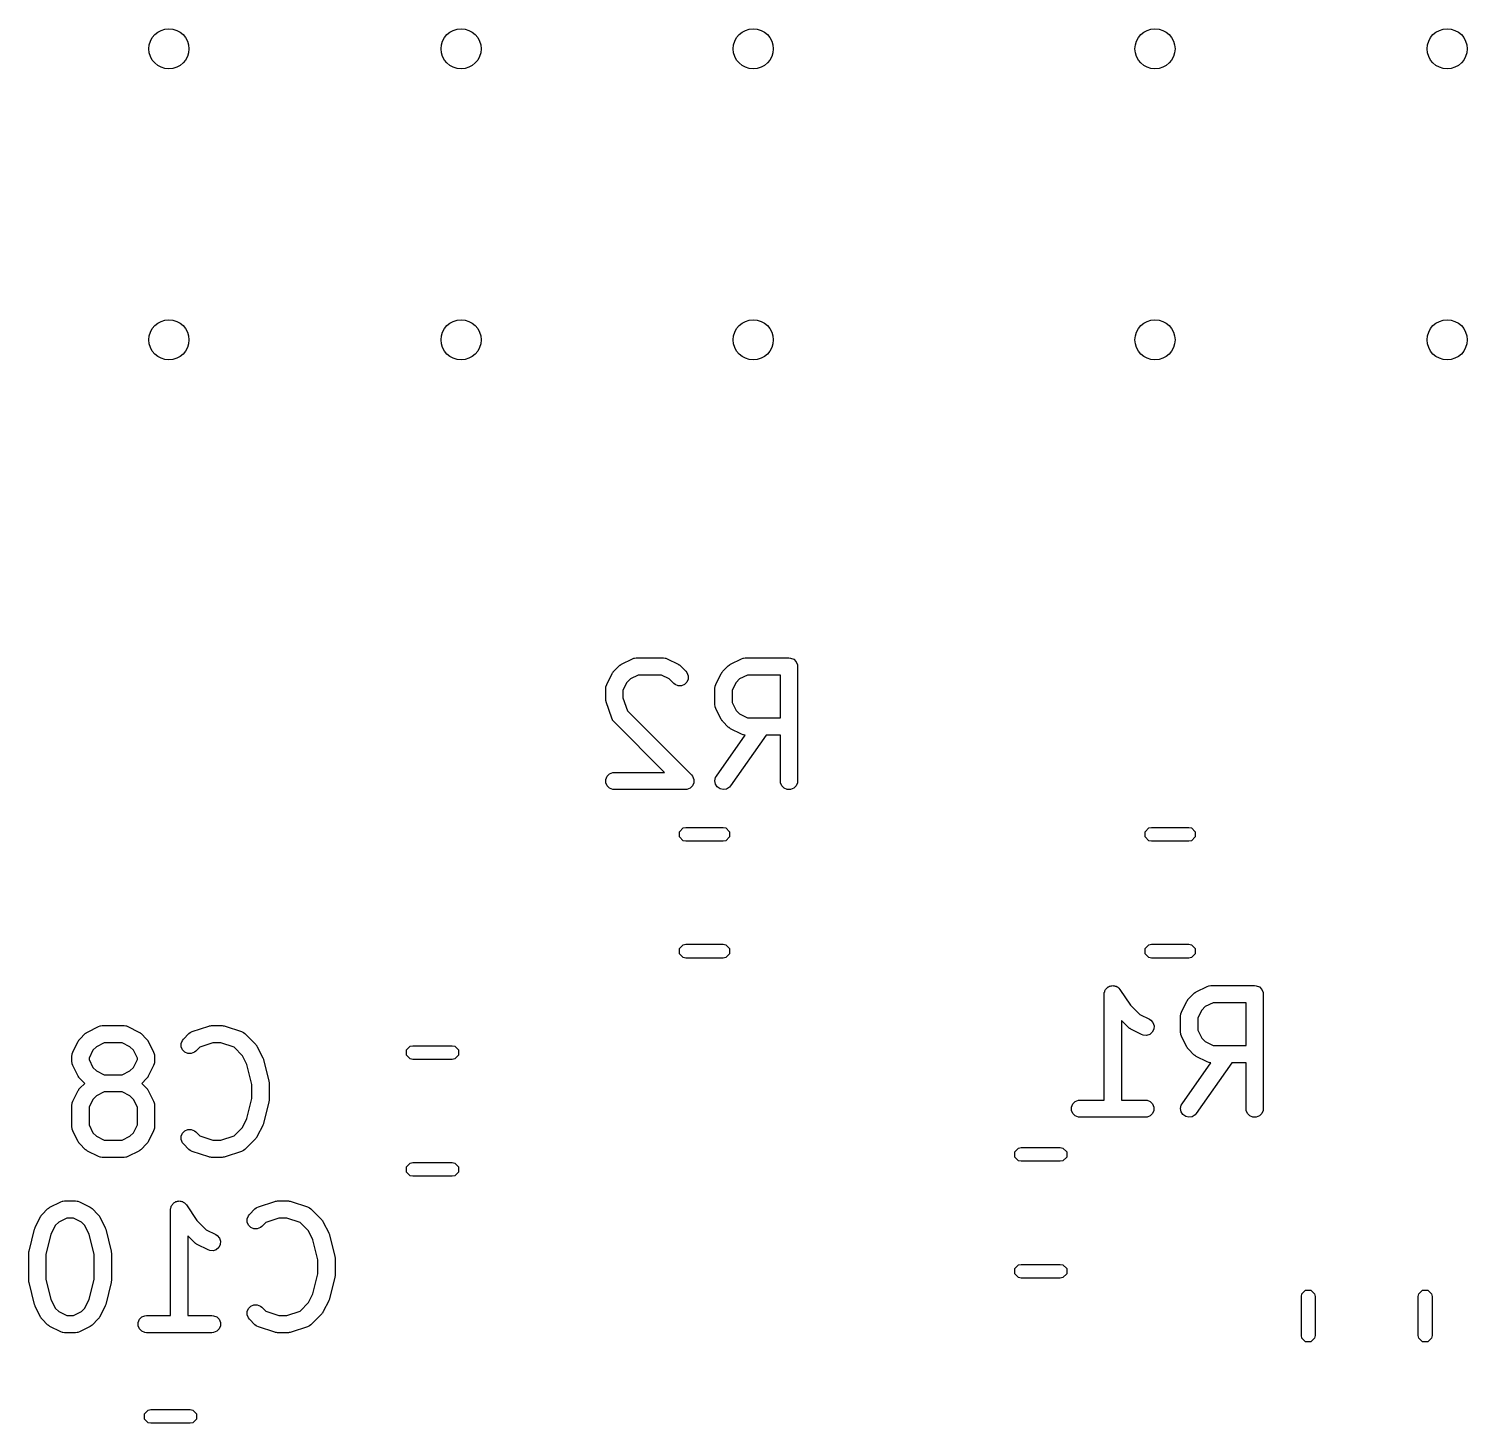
# Model space of a CAD drawing. Extents: x 5.35 to 7.17, y -5.08 to -4.04.
# Drawn here: x 6.1919 to 6.6861, y -4.5223 to -4.0431 of the extents above; entities that cross this region are included whole.
import ezdxf

# ---------------------------------------------------------------- set-up
doc = ezdxf.new("R2010")
doc.units = 0
doc.header["$MEASUREMENT"] = 0
doc.layers.add('BLACK', color=7, linetype='CONTINUOUS')

msp = doc.modelspace()

# ---------------------------------------------------------------- linework, layer by layer
at = {"layer": 'BLACK', "linetype": 'CONTINUOUS'}
for p, q in [((6.39549, -4.26147), (6.39924, -4.2596)), ((6.39924, -4.2596), (6.39978, -4.25939)), ((6.39978, -4.25939), (6.39989, -4.25938)), ((6.39989, -4.25938), (6.39999, -4.25934)), ((6.39999, -4.25934), (6.40056, -4.25928)), ((6.40056, -4.25928), (6.40994, -4.25928)), ((6.40994, -4.25928), (6.41051, -4.25934)), ((6.41051, -4.25934), (6.41061, -4.25938)), ((6.41061, -4.25938), (6.41072, -4.25939)), ((6.41072, -4.25939), (6.41126, -4.2596)), ((6.41126, -4.2596), (6.41501, -4.26147)), ((6.43299, -4.26147), (6.43674, -4.2596)), ((6.43674, -4.2596), (6.43728, -4.25939)), ((6.43728, -4.25939), (6.43738, -4.25938)), ((6.43738, -4.25938), (6.43748, -4.25934)), ((6.43748, -4.25934), (6.43806, -4.25928)), ((6.43806, -4.25928), (6.45305, -4.25928)), ((6.45305, -4.25928), (6.45363, -4.25934)), ((6.45363, -4.25934), (6.4547, -4.25978)), ((6.4547, -4.25978), (6.45551, -4.2606)), ((6.39042, -4.26842), (6.3923, -4.26467)), ((6.3923, -4.26467), (6.39245, -4.26442)), ((6.39245, -4.26442), (6.39248, -4.26435)), ((6.39248, -4.26435), (6.39255, -4.26427)), ((6.39255, -4.26427), (6.3926, -4.26418)), ((6.3926, -4.26418), (6.39266, -4.26412)), ((6.39266, -4.26412), (6.39285, -4.2639)), ((6.39285, -4.2639), (6.39472, -4.26202)), ((6.39472, -4.26202), (6.39495, -4.26184)), ((6.39495, -4.26184), (6.395, -4.26178)), ((6.395, -4.26178), (6.39509, -4.26172)), ((6.39509, -4.26172), (6.39517, -4.26166)), ((6.39517, -4.26166), (6.39524, -4.26163)), ((6.39524, -4.26163), (6.39549, -4.26147)), ((6.40126, -4.26519), (6.39856, -4.26654)), ((6.40924, -4.26519), (6.40126, -4.26519)), ((6.41194, -4.26654), (6.40924, -4.26519)), ((6.41501, -4.26147), (6.41525, -4.26163)), ((6.41525, -4.26163), (6.41533, -4.26166)), ((6.41533, -4.26166), (6.41541, -4.26172)), ((6.41541, -4.26172), (6.4155, -4.26178)), ((6.4155, -4.26178), (6.41555, -4.26184)), ((6.41555, -4.26184), (6.41577, -4.26202)), ((6.41577, -4.26202), (6.41765, -4.2639)), ((6.41765, -4.2639), (6.41801, -4.26435)), ((6.41801, -4.26435), (6.41846, -4.26541)), ((6.42792, -4.26842), (6.42979, -4.26467)), ((6.42979, -4.26467), (6.42995, -4.26442)), ((6.42995, -4.26442), (6.42998, -4.26435)), ((6.42998, -4.26435), (6.43004, -4.26427)), ((6.43004, -4.26427), (6.4301, -4.26418)), ((6.4301, -4.26418), (6.43016, -4.26412)), ((6.43016, -4.26412), (6.43034, -4.2639)), ((6.43034, -4.2639), (6.43222, -4.26202)), ((6.43222, -4.26202), (6.43245, -4.26184)), ((6.43245, -4.26184), (6.4325, -4.26178)), ((6.4325, -4.26178), (6.43259, -4.26172)), ((6.43259, -4.26172), (6.43267, -4.26166)), ((6.43267, -4.26166), (6.43274, -4.26163)), ((6.43274, -4.26163), (6.43299, -4.26147)), ((6.43875, -4.26519), (6.43606, -4.26654)), ((6.4501, -4.26519), (6.43875, -4.26519)), ((6.4501, -4.27991), (6.4501, -4.26519)), ((6.45551, -4.2606), (6.45595, -4.26166)), ((6.45595, -4.26166), (6.45601, -4.26224)), ((6.45601, -4.26224), (6.45601, -4.30161)), ((6.39011, -4.26974), (6.39017, -4.26916)), ((6.39011, -4.27349), (6.39011, -4.26974)), ((6.39017, -4.26916), (6.39021, -4.26906)), ((6.39021, -4.26896), (6.39042, -4.26842)), ((6.39021, -4.26906), (6.39021, -4.26896)), ((6.39736, -4.26774), (6.39602, -4.27043)), ((6.39856, -4.26654), (6.39736, -4.26774)), ((6.41347, -4.26807), (6.41194, -4.26654)), ((6.41392, -4.26844), (6.41347, -4.26807)), ((6.41498, -4.26888), (6.41392, -4.26844)), ((6.41614, -4.26888), (6.41498, -4.26888)), ((6.4172, -4.26844), (6.41614, -4.26888)), ((6.41801, -4.26763), (6.4172, -4.26844)), ((6.41846, -4.26656), (6.41801, -4.26763)), ((6.41846, -4.26541), (6.41846, -4.26656)), ((6.4276, -4.26974), (6.42766, -4.26916)), ((6.4276, -4.27536), (6.4276, -4.26974)), ((6.42766, -4.26916), (6.4277, -4.26906)), ((6.4277, -4.26906), (6.42771, -4.26896)), ((6.42771, -4.26896), (6.42792, -4.26842)), ((6.43486, -4.26774), (6.43351, -4.27043)), ((6.43606, -4.26654), (6.43486, -4.26774)), ((6.39014, -4.27378), (6.39011, -4.27349)), ((6.39013, -4.27385), (6.39014, -4.27378)), ((6.39016, -4.27396), (6.39013, -4.27385)), ((6.39017, -4.27406), (6.39016, -4.27396)), ((6.3902, -4.27413), (6.39017, -4.27406)), ((6.39026, -4.27442), (6.3902, -4.27413)), ((6.39214, -4.28004), (6.39026, -4.27442)), ((6.39602, -4.27043), (6.39602, -4.27301)), ((6.39602, -4.27301), (6.39752, -4.27751)), ((6.43351, -4.27043), (6.43351, -4.27466)), ((6.43351, -4.27466), (6.43486, -4.27736)), ((6.39237, -4.28057), (6.39214, -4.28004)), ((6.39752, -4.27751), (6.41952, -4.29952)), ((6.42766, -4.27594), (6.4276, -4.27536)), ((6.4277, -4.27603), (6.42766, -4.27594)), ((6.42771, -4.27614), (6.4277, -4.27603)), ((6.42792, -4.27668), (6.42771, -4.27614)), ((6.42979, -4.28043), (6.42792, -4.27668)), ((6.43486, -4.27736), (6.43606, -4.27856)), ((6.43606, -4.27856), (6.43875, -4.27991)), ((6.43875, -4.27991), (6.4501, -4.27991)), ((6.39244, -4.28065), (6.39237, -4.28057)), ((6.39248, -4.28075), (6.39244, -4.28065)), ((6.39285, -4.2812), (6.39248, -4.28075)), ((6.41031, -4.29865), (6.39285, -4.2812)), ((6.42995, -4.28068), (6.42979, -4.28043)), ((6.42998, -4.28075), (6.42995, -4.28068)), ((6.43004, -4.28083), (6.42998, -4.28075)), ((6.4301, -4.28092), (6.43004, -4.28083)), ((6.43016, -4.28097), (6.4301, -4.28092)), ((6.43034, -4.2812), (6.43016, -4.28097)), ((6.43222, -4.28307), (6.43034, -4.2812)), ((6.43245, -4.28326), (6.43222, -4.28307)), ((6.4325, -4.28332), (6.43245, -4.28326)), ((6.43259, -4.28337), (6.4325, -4.28332)), ((6.43267, -4.28344), (6.43259, -4.28337)), ((6.43274, -4.28347), (6.43267, -4.28344)), ((6.43299, -4.28363), (6.43274, -4.28347)), ((6.43674, -4.2855), (6.43299, -4.28363)), ((6.42814, -4.29991), (6.43801, -4.28581)), ((6.44522, -4.28581), (6.43298, -4.3033)), ((6.43728, -4.28571), (6.43674, -4.2855)), ((6.43738, -4.28571), (6.43728, -4.28571)), ((6.43748, -4.28576), (6.43738, -4.28571)), ((6.43801, -4.28581), (6.43748, -4.28576)), ((6.4501, -4.28581), (6.44522, -4.28581)), ((6.4501, -4.30161), (6.4501, -4.28581)), ((6.39061, -4.29997), (6.39142, -4.29915)), ((6.39142, -4.29915), (6.39249, -4.29871)), ((6.39249, -4.29871), (6.39306, -4.29865)), ((6.39306, -4.29865), (6.41031, -4.29865)), ((6.41952, -4.29952), (6.41989, -4.29997)), ((6.42785, -4.30042), (6.42814, -4.29991)), ((6.39017, -4.30103), (6.39061, -4.29997)), ((6.39017, -4.30218), (6.39017, -4.30103)), ((6.39061, -4.30325), (6.39017, -4.30218)), ((6.39142, -4.30406), (6.39061, -4.30325)), ((6.39249, -4.3045), (6.39142, -4.30406)), ((6.39306, -4.30456), (6.39249, -4.3045)), ((6.41743, -4.30456), (6.39306, -4.30456)), ((6.41801, -4.3045), (6.41743, -4.30456)), ((6.41848, -4.30431), (6.41801, -4.3045)), ((6.41907, -4.30406), (6.41848, -4.30431)), ((6.41989, -4.30325), (6.41907, -4.30406)), ((6.41989, -4.29997), (6.42033, -4.30103)), ((6.42033, -4.30218), (6.41989, -4.30325)), ((6.42033, -4.30103), (6.42033, -4.30218)), ((6.42761, -4.30154), (6.42785, -4.30042)), ((6.42781, -4.30268), (6.42761, -4.30154)), ((6.42843, -4.30365), (6.42781, -4.30268)), ((6.42937, -4.30431), (6.42843, -4.30365)), ((6.43049, -4.30456), (6.42937, -4.30431)), ((6.43163, -4.30436), (6.43049, -4.30456)), ((6.4326, -4.30374), (6.43163, -4.30436)), ((6.43298, -4.3033), (6.4326, -4.30374)), ((6.45016, -4.30218), (6.4501, -4.30161)), ((6.4506, -4.30325), (6.45016, -4.30218)), ((6.45141, -4.30406), (6.4506, -4.30325)), ((6.45248, -4.3045), (6.45141, -4.30406)), ((6.45363, -4.3045), (6.45248, -4.3045)), ((6.4547, -4.30406), (6.45363, -4.3045)), ((6.45551, -4.30325), (6.4547, -4.30406)), ((6.45595, -4.30218), (6.45551, -4.30325)), ((6.45601, -4.30161), (6.45595, -4.30218)), ((6.41541, -4.31902), (6.41668, -4.31774)), ((6.41541, -4.32083), (6.41541, -4.31902)), ((6.41668, -4.31774), (6.41759, -4.31756)), ((6.41759, -4.31756), (6.4304, -4.31756)), ((6.4304, -4.31756), (6.43131, -4.31774)), ((6.43131, -4.31774), (6.43259, -4.31902)), ((6.43259, -4.31902), (6.43259, -4.32083)), ((6.57541, -4.31902), (6.57668, -4.31774)), ((6.57541, -4.32083), (6.57541, -4.31902)), ((6.57668, -4.31774), (6.57759, -4.31756)), ((6.57759, -4.31756), (6.5904, -4.31756)), ((6.5904, -4.31756), (6.59131, -4.31774)), ((6.59131, -4.31774), (6.59259, -4.31902)), ((6.59259, -4.31902), (6.59259, -4.32083)), ((6.41668, -4.3221), (6.41541, -4.32083)), ((6.41759, -4.32228), (6.41668, -4.3221)), ((6.4304, -4.32228), (6.41759, -4.32228)), ((6.43131, -4.3221), (6.4304, -4.32228)), ((6.43259, -4.32083), (6.43131, -4.3221)), ((6.57668, -4.3221), (6.57541, -4.32083)), ((6.57759, -4.32228), (6.57668, -4.3221)), ((6.5904, -4.32228), (6.57759, -4.32228)), ((6.59131, -4.3221), (6.5904, -4.32228)), ((6.59259, -4.32083), (6.59131, -4.3221)), ((6.41541, -4.35917), (6.41668, -4.3579)), ((6.41541, -4.36098), (6.41541, -4.35917)), ((6.41668, -4.3579), (6.41759, -4.35772)), ((6.41759, -4.35772), (6.4304, -4.35772)), ((6.4304, -4.35772), (6.43131, -4.3579)), ((6.43131, -4.3579), (6.43259, -4.35917)), ((6.43259, -4.35917), (6.43259, -4.36098)), ((6.57541, -4.35917), (6.57668, -4.3579)), ((6.57541, -4.36098), (6.57541, -4.35917)), ((6.57668, -4.3579), (6.57759, -4.35772)), ((6.57759, -4.35772), (6.5904, -4.35772)), ((6.5904, -4.35772), (6.59131, -4.3579)), ((6.59131, -4.3579), (6.59259, -4.35917)), ((6.59259, -4.35917), (6.59259, -4.36098)), ((6.41668, -4.36226), (6.41541, -4.36098)), ((6.41759, -4.36244), (6.41668, -4.36226)), ((6.4304, -4.36244), (6.41759, -4.36244)), ((6.43131, -4.36226), (6.4304, -4.36244)), ((6.43259, -4.36098), (6.43131, -4.36226)), ((6.57668, -4.36226), (6.57541, -4.36098)), ((6.57759, -4.36244), (6.57668, -4.36226)), ((6.5904, -4.36244), (6.57759, -4.36244)), ((6.59131, -4.36226), (6.5904, -4.36244)), ((6.59259, -4.36098), (6.59131, -4.36226)), ((6.56141, -4.37426), (6.56153, -4.37399)), ((6.56153, -4.37399), (6.56158, -4.3737)), ((6.56158, -4.3737), (6.56175, -4.37346)), ((6.56175, -4.37346), (6.56186, -4.37319)), ((6.56186, -4.37319), (6.56206, -4.37299)), ((6.56206, -4.37299), (6.56223, -4.37275)), ((6.56223, -4.37275), (6.56247, -4.37258)), ((6.56247, -4.37258), (6.56267, -4.37238)), ((6.56267, -4.37238), (6.56294, -4.37227)), ((6.56294, -4.37227), (6.56318, -4.37211)), ((6.56318, -4.37211), (6.56347, -4.37205)), ((6.56347, -4.37205), (6.56373, -4.37194)), ((6.56373, -4.37194), (6.56403, -4.37194)), ((6.56403, -4.37194), (6.56431, -4.37188)), ((6.56431, -4.37188), (6.5646, -4.37194)), ((6.5646, -4.37194), (6.56489, -4.37194)), ((6.56489, -4.37194), (6.56516, -4.37205)), ((6.56516, -4.37205), (6.56544, -4.37211)), ((6.56544, -4.37211), (6.56568, -4.37227)), ((6.56568, -4.37227), (6.56595, -4.37238)), ((6.56595, -4.37238), (6.56616, -4.37259)), ((6.56616, -4.37259), (6.5664, -4.37275)), ((6.5664, -4.37275), (6.56676, -4.37319)), ((6.56676, -4.37319), (6.56677, -4.37319)), ((6.56677, -4.37319), (6.56677, -4.3732)), ((6.56677, -4.3732), (6.56677, -4.3732)), ((6.56677, -4.3732), (6.57036, -4.37858)), ((6.59274, -4.37423), (6.59299, -4.37407)), ((6.59299, -4.37407), (6.59674, -4.37219)), ((6.59674, -4.37219), (6.59728, -4.37199)), ((6.59728, -4.37199), (6.59738, -4.37198)), ((6.59738, -4.37198), (6.59748, -4.37194)), ((6.59748, -4.37194), (6.59806, -4.37188)), ((6.59806, -4.37188), (6.61305, -4.37188)), ((6.61305, -4.37188), (6.61363, -4.37194)), ((6.61363, -4.37194), (6.6147, -4.37238)), ((6.6147, -4.37238), (6.61551, -4.37319)), ((6.61551, -4.37319), (6.61595, -4.37426)), ((6.56136, -4.37483), (6.56141, -4.37426)), ((6.56136, -4.37484), (6.56136, -4.37483)), ((6.56136, -4.37483), (6.56136, -4.37483)), ((6.56136, -4.37483), (6.56136, -4.37483)), ((6.56136, -4.41125), (6.56136, -4.37484)), ((6.57036, -4.37858), (6.57356, -4.38178)), ((6.58792, -4.38101), (6.58979, -4.37726)), ((6.58979, -4.37726), (6.58995, -4.37702)), ((6.58995, -4.37702), (6.58998, -4.37694)), ((6.58998, -4.37694), (6.59004, -4.37686)), ((6.59004, -4.37686), (6.5901, -4.37677)), ((6.5901, -4.37677), (6.59016, -4.37672)), ((6.59016, -4.37672), (6.59034, -4.3765)), ((6.59034, -4.3765), (6.59222, -4.37462)), ((6.59222, -4.37462), (6.59245, -4.37444)), ((6.59245, -4.37444), (6.5925, -4.37438)), ((6.5925, -4.37438), (6.59259, -4.37432)), ((6.59259, -4.37432), (6.59267, -4.37426)), ((6.59267, -4.37426), (6.59274, -4.37423)), ((6.59875, -4.37779), (6.59606, -4.37914)), ((6.6101, -4.37779), (6.59875, -4.37779)), ((6.6101, -4.39251), (6.6101, -4.37779)), ((6.61595, -4.37426), (6.61601, -4.37484)), ((6.61601, -4.37484), (6.61601, -4.41421)), ((6.56972, -4.3863), (6.56726, -4.38384)), ((6.56726, -4.38384), (6.56726, -4.41125)), ((6.57356, -4.38178), (6.57688, -4.38344)), ((6.57688, -4.38344), (6.57737, -4.38375)), ((6.57737, -4.38375), (6.57812, -4.38462)), ((6.5876, -4.38233), (6.58766, -4.38176)), ((6.5876, -4.38796), (6.5876, -4.38233)), ((6.58766, -4.38176), (6.5877, -4.38166)), ((6.5877, -4.38166), (6.58771, -4.38155)), ((6.58771, -4.38155), (6.58792, -4.38101)), ((6.59486, -4.38033), (6.59351, -4.38303)), ((6.59351, -4.38303), (6.59351, -4.38726)), ((6.59606, -4.37914), (6.59486, -4.38033)), ((6.2094, -4.39028), (6.21128, -4.3884)), ((6.21128, -4.3884), (6.21151, -4.38822)), ((6.21151, -4.38822), (6.21156, -4.38816)), ((6.21156, -4.38816), (6.21165, -4.3881)), ((6.21165, -4.3881), (6.21173, -4.38803)), ((6.21173, -4.38803), (6.2118, -4.388)), ((6.2118, -4.388), (6.21205, -4.38785)), ((6.21205, -4.38785), (6.2158, -4.38597)), ((6.2158, -4.38597), (6.21634, -4.38577)), ((6.21634, -4.38577), (6.21644, -4.38576)), ((6.21644, -4.38576), (6.21654, -4.38572)), ((6.21654, -4.38572), (6.21712, -4.38566)), ((6.21712, -4.38566), (6.22462, -4.38566)), ((6.22462, -4.38566), (6.22519, -4.38572)), ((6.22519, -4.38572), (6.22529, -4.38576)), ((6.22529, -4.38576), (6.2254, -4.38577)), ((6.2254, -4.38577), (6.22594, -4.38597)), ((6.22594, -4.38597), (6.22969, -4.38785)), ((6.22969, -4.38785), (6.22993, -4.388)), ((6.22993, -4.388), (6.23001, -4.38803)), ((6.23001, -4.38803), (6.23009, -4.3881)), ((6.23009, -4.3881), (6.23018, -4.38816)), ((6.23018, -4.38816), (6.23023, -4.38822)), ((6.23023, -4.38822), (6.23045, -4.3884)), ((6.23045, -4.3884), (6.23233, -4.39028)), ((6.24502, -4.39028), (6.2469, -4.3884)), ((6.2469, -4.3884), (6.24735, -4.38803)), ((6.24735, -4.38803), (6.24745, -4.38799)), ((6.24745, -4.38799), (6.24753, -4.38792)), ((6.24753, -4.38792), (6.24805, -4.38769)), ((6.24805, -4.38769), (6.25368, -4.38581)), ((6.25368, -4.38581), (6.25396, -4.38575)), ((6.25396, -4.38575), (6.25404, -4.38572)), ((6.25404, -4.38572), (6.25414, -4.38571)), ((6.25414, -4.38571), (6.25424, -4.38569)), ((6.25424, -4.38569), (6.25432, -4.38569)), ((6.25432, -4.38569), (6.25461, -4.38566)), ((6.25461, -4.38566), (6.25836, -4.38566)), ((6.25836, -4.38566), (6.25865, -4.38569)), ((6.25865, -4.38569), (6.25873, -4.38569)), ((6.25873, -4.38569), (6.25883, -4.38571)), ((6.25883, -4.38571), (6.25894, -4.38572)), ((6.25894, -4.38572), (6.25901, -4.38575)), ((6.25901, -4.38575), (6.2593, -4.38581)), ((6.2593, -4.38581), (6.26492, -4.38769)), ((6.26492, -4.38769), (6.26545, -4.38792)), ((6.26545, -4.38792), (6.26553, -4.38799)), ((6.26553, -4.38799), (6.26563, -4.38803)), ((6.26563, -4.38803), (6.26607, -4.3884)), ((6.26607, -4.3884), (6.26982, -4.39215)), ((6.56995, -4.38648), (6.56972, -4.3863)), ((6.57, -4.38654), (6.56995, -4.38648)), ((6.57009, -4.3866), (6.57, -4.38654)), ((6.57017, -4.38666), (6.57009, -4.3866)), ((6.57024, -4.38669), (6.57017, -4.38666)), ((6.57049, -4.38685), (6.57024, -4.38669)), ((6.57424, -4.38872), (6.57049, -4.38685)), ((6.57478, -4.38893), (6.57424, -4.38872)), ((6.57702, -4.38865), (6.57593, -4.38901)), ((6.57789, -4.38789), (6.57702, -4.38865)), ((6.57841, -4.38686), (6.57789, -4.38789)), ((6.57812, -4.38462), (6.57849, -4.38571)), ((6.57849, -4.38571), (6.57841, -4.38686)), ((6.58766, -4.38853), (6.5876, -4.38796)), ((6.5877, -4.38863), (6.58766, -4.38853)), ((6.58771, -4.38874), (6.5877, -4.38863)), ((6.58792, -4.38928), (6.58771, -4.38874)), ((6.59351, -4.38726), (6.59486, -4.38996)), ((6.20698, -4.39479), (6.20885, -4.39104)), ((6.20885, -4.39104), (6.20901, -4.3908)), ((6.20901, -4.3908), (6.20904, -4.39072)), ((6.20904, -4.39072), (6.2091, -4.39064)), ((6.2091, -4.39064), (6.20916, -4.39055)), ((6.20916, -4.39055), (6.20922, -4.3905)), ((6.20922, -4.3905), (6.2094, -4.39028)), ((6.21512, -4.39292), (6.21392, -4.39411)), ((6.21781, -4.39157), (6.21512, -4.39292)), ((6.22392, -4.39157), (6.21781, -4.39157)), ((6.22662, -4.39292), (6.22392, -4.39157)), ((6.22781, -4.39411), (6.22662, -4.39292)), ((6.23233, -4.39028), (6.23251, -4.3905)), ((6.23251, -4.3905), (6.23257, -4.39055)), ((6.23257, -4.39055), (6.23263, -4.39064)), ((6.23263, -4.39064), (6.2327, -4.39072)), ((6.2327, -4.39072), (6.23272, -4.3908)), ((6.23272, -4.3908), (6.23288, -4.39104)), ((6.23288, -4.39104), (6.23476, -4.39479)), ((6.24422, -4.39179), (6.24466, -4.39072)), ((6.24422, -4.39294), (6.24422, -4.39179)), ((6.24466, -4.394), (6.24422, -4.39294)), ((6.24466, -4.39072), (6.24502, -4.39028)), ((6.25058, -4.39307), (6.2492, -4.39445)), ((6.25509, -4.39157), (6.25058, -4.39307)), ((6.25788, -4.39157), (6.25509, -4.39157)), ((6.26239, -4.39307), (6.25788, -4.39157)), ((6.26531, -4.39599), (6.26239, -4.39307)), ((6.26982, -4.39215), (6.27001, -4.39238)), ((6.27001, -4.39238), (6.27007, -4.39243)), ((6.27007, -4.39243), (6.27012, -4.39252)), ((6.27012, -4.39252), (6.27019, -4.3926)), ((6.27019, -4.3926), (6.27022, -4.39267)), ((6.27022, -4.39267), (6.27038, -4.39292)), ((6.27038, -4.39292), (6.27225, -4.39667)), ((6.32163, -4.39402), (6.3229, -4.39274)), ((6.3229, -4.39274), (6.32381, -4.39256)), ((6.32381, -4.39256), (6.33729, -4.39256)), ((6.33729, -4.39256), (6.3382, -4.39274)), ((6.3382, -4.39274), (6.33948, -4.39402)), ((6.57593, -4.38901), (6.57478, -4.38893)), ((6.58979, -4.39303), (6.58792, -4.38928)), ((6.58995, -4.39328), (6.58979, -4.39303)), ((6.58998, -4.39335), (6.58995, -4.39328)), ((6.59004, -4.39343), (6.58998, -4.39335)), ((6.5901, -4.39352), (6.59004, -4.39343)), ((6.59016, -4.39357), (6.5901, -4.39352)), ((6.59034, -4.3938), (6.59016, -4.39357)), ((6.59222, -4.39567), (6.59034, -4.3938)), ((6.59486, -4.38996), (6.59606, -4.39116)), ((6.59606, -4.39116), (6.59875, -4.39251)), ((6.59875, -4.39251), (6.6101, -4.39251)), ((6.20666, -4.39611), (6.20672, -4.39554)), ((6.20666, -4.39799), (6.20666, -4.39611)), ((6.20672, -4.39856), (6.20666, -4.39799)), ((6.20672, -4.39554), (6.20676, -4.39544)), ((6.20676, -4.39866), (6.20672, -4.39856)), ((6.20676, -4.39544), (6.20677, -4.39533)), ((6.20677, -4.39877), (6.20676, -4.39866)), ((6.20677, -4.39533), (6.20698, -4.39479)), ((6.20698, -4.39931), (6.20677, -4.39877)), ((6.21392, -4.39411), (6.21257, -4.39681)), ((6.21257, -4.39681), (6.21257, -4.39729)), ((6.21257, -4.39729), (6.21392, -4.39999)), ((6.22916, -4.39681), (6.22781, -4.39411)), ((6.22781, -4.39999), (6.22916, -4.39729)), ((6.22916, -4.39729), (6.22916, -4.39681)), ((6.23476, -4.39479), (6.23496, -4.39533)), ((6.23496, -4.39877), (6.23476, -4.39931)), ((6.23496, -4.39533), (6.23497, -4.39544)), ((6.23497, -4.39866), (6.23496, -4.39877)), ((6.23497, -4.39544), (6.23501, -4.39554)), ((6.23501, -4.39856), (6.23497, -4.39866)), ((6.23501, -4.39554), (6.23507, -4.39611)), ((6.23507, -4.39799), (6.23501, -4.39856)), ((6.23507, -4.39611), (6.23507, -4.39799)), ((6.24547, -4.39482), (6.24466, -4.394)), ((6.24654, -4.39526), (6.24547, -4.39482)), ((6.24769, -4.39526), (6.24654, -4.39526)), ((6.24875, -4.39482), (6.24769, -4.39526)), ((6.2492, -4.39445), (6.24875, -4.39482)), ((6.26682, -4.39902), (6.26531, -4.39599)), ((6.27225, -4.39667), (6.27227, -4.39671)), ((6.27227, -4.39671), (6.27228, -4.39673)), ((6.27228, -4.39673), (6.27237, -4.39697)), ((6.27237, -4.39697), (6.27246, -4.39721)), ((6.27246, -4.39721), (6.27246, -4.39723)), ((6.27246, -4.39723), (6.27247, -4.39727)), ((6.27247, -4.39727), (6.27435, -4.40477)), ((6.32163, -4.39583), (6.32163, -4.39402)), ((6.3229, -4.3971), (6.32163, -4.39583)), ((6.32381, -4.39728), (6.3229, -4.3971)), ((6.33729, -4.39728), (6.32381, -4.39728)), ((6.3382, -4.3971), (6.33729, -4.39728)), ((6.33948, -4.39583), (6.3382, -4.3971)), ((6.33948, -4.39402), (6.33948, -4.39583)), ((6.58814, -4.41251), (6.59801, -4.39841)), ((6.59245, -4.39586), (6.59222, -4.39567)), ((6.5925, -4.39592), (6.59245, -4.39586)), ((6.59259, -4.39597), (6.5925, -4.39592)), ((6.59267, -4.39604), (6.59259, -4.39597)), ((6.59274, -4.39607), (6.59267, -4.39604)), ((6.59299, -4.39622), (6.59274, -4.39607)), ((6.60522, -4.39841), (6.59298, -4.4159)), ((6.59674, -4.3981), (6.59299, -4.39622)), ((6.59728, -4.39831), (6.59674, -4.3981)), ((6.59738, -4.39831), (6.59728, -4.39831)), ((6.59748, -4.39835), (6.59738, -4.39831)), ((6.59801, -4.39841), (6.59748, -4.39835)), ((6.6101, -4.39841), (6.60522, -4.39841)), ((6.6101, -4.41421), (6.6101, -4.39841)), ((6.20885, -4.40306), (6.20698, -4.39931)), ((6.20901, -4.40331), (6.20885, -4.40306)), ((6.20904, -4.40338), (6.20901, -4.40331)), ((6.2091, -4.40346), (6.20904, -4.40338)), ((6.20916, -4.40355), (6.2091, -4.40346)), ((6.20922, -4.4036), (6.20916, -4.40355)), ((6.2094, -4.40383), (6.20922, -4.4036)), ((6.21392, -4.39999), (6.21512, -4.40119)), ((6.21512, -4.40119), (6.21781, -4.40254)), ((6.21781, -4.40254), (6.22392, -4.40254)), ((6.22392, -4.40254), (6.22662, -4.40119)), ((6.22662, -4.40119), (6.22781, -4.39999)), ((6.23251, -4.4036), (6.23233, -4.40383)), ((6.23257, -4.40355), (6.23251, -4.4036)), ((6.23263, -4.40346), (6.23257, -4.40355)), ((6.2327, -4.40338), (6.23263, -4.40346)), ((6.23272, -4.40331), (6.2327, -4.40338)), ((6.23288, -4.40306), (6.23272, -4.40331)), ((6.23476, -4.39931), (6.23288, -4.40306)), ((6.26853, -4.40585), (6.26682, -4.39902)), ((6.20698, -4.41167), (6.20885, -4.40792)), ((6.20885, -4.40792), (6.20901, -4.40767)), ((6.20901, -4.40767), (6.20904, -4.4076)), ((6.20904, -4.4076), (6.2091, -4.40752)), ((6.2091, -4.40752), (6.20916, -4.40743)), ((6.20916, -4.40743), (6.20922, -4.40738)), ((6.20922, -4.40738), (6.2094, -4.40715)), ((6.21107, -4.40549), (6.2094, -4.40383)), ((6.2094, -4.40715), (6.21107, -4.40549)), ((6.21781, -4.40844), (6.21512, -4.40979)), ((6.22392, -4.40844), (6.21781, -4.40844)), ((6.22662, -4.40979), (6.22392, -4.40844)), ((6.23233, -4.40383), (6.23067, -4.40549)), ((6.23067, -4.40549), (6.23233, -4.40715)), ((6.23233, -4.40715), (6.23251, -4.40738)), ((6.23251, -4.40738), (6.23257, -4.40743)), ((6.23257, -4.40743), (6.23263, -4.40752)), ((6.23263, -4.40752), (6.2327, -4.4076)), ((6.2327, -4.4076), (6.23272, -4.40767)), ((6.23272, -4.40767), (6.23288, -4.40792)), ((6.23288, -4.40792), (6.23476, -4.41167)), ((6.26853, -4.41075), (6.26853, -4.40585)), ((6.27435, -4.40477), (6.27436, -4.40487)), ((6.27436, -4.40487), (6.27438, -4.40491)), ((6.27438, -4.40491), (6.2744, -4.40513)), ((6.2744, -4.40513), (6.27443, -4.40534)), ((6.27443, -4.40534), (6.27443, -4.40539)), ((6.27443, -4.40539), (6.27444, -4.40549)), ((6.27444, -4.40549), (6.27444, -4.41111)), ((6.20666, -4.41299), (6.20672, -4.41241)), ((6.20666, -4.42049), (6.20666, -4.41299)), ((6.20672, -4.41241), (6.20676, -4.41231)), ((6.20676, -4.41231), (6.20677, -4.41221)), ((6.20677, -4.41221), (6.20698, -4.41167)), ((6.21392, -4.41099), (6.21257, -4.41368)), ((6.21512, -4.40979), (6.21392, -4.41099)), ((6.22781, -4.41099), (6.22662, -4.40979)), ((6.22916, -4.41368), (6.22781, -4.41099)), ((6.23476, -4.41167), (6.23496, -4.41221)), ((6.23496, -4.41221), (6.23497, -4.41231)), ((6.23497, -4.41231), (6.23501, -4.41241)), ((6.23501, -4.41241), (6.23507, -4.41299)), ((6.23507, -4.41299), (6.23507, -4.42049)), ((6.26682, -4.41758), (6.26853, -4.41075)), ((6.27435, -4.41183), (6.27247, -4.41933)), ((6.27436, -4.41173), (6.27435, -4.41183)), ((6.27438, -4.41169), (6.27436, -4.41173)), ((6.2744, -4.41147), (6.27438, -4.41169)), ((6.27443, -4.41126), (6.2744, -4.41147)), ((6.27444, -4.41111), (6.27443, -4.41121)), ((6.27443, -4.41121), (6.27443, -4.41126)), ((6.55017, -4.41363), (6.55061, -4.41256)), ((6.55017, -4.41478), (6.55017, -4.41363)), ((6.55061, -4.41256), (6.55142, -4.41175)), ((6.55142, -4.41175), (6.55249, -4.41131)), ((6.55249, -4.41131), (6.55306, -4.41125)), ((6.55306, -4.41125), (6.56136, -4.41125)), ((6.56726, -4.41125), (6.57556, -4.41125)), ((6.57556, -4.41125), (6.57614, -4.41131)), ((6.57614, -4.41131), (6.5772, -4.41175)), ((6.5772, -4.41175), (6.57801, -4.41256)), ((6.57801, -4.41256), (6.57846, -4.41363)), ((6.57846, -4.41363), (6.57846, -4.41478)), ((6.58761, -4.41414), (6.58785, -4.41302)), ((6.58785, -4.41302), (6.58814, -4.41251)), ((6.21257, -4.41368), (6.21257, -4.41979)), ((6.22916, -4.41979), (6.22916, -4.41368)), ((6.26531, -4.42061), (6.26682, -4.41758)), ((6.55061, -4.41585), (6.55017, -4.41478)), ((6.55142, -4.41666), (6.55061, -4.41585)), ((6.55249, -4.4171), (6.55142, -4.41666)), ((6.55306, -4.41716), (6.55249, -4.4171)), ((6.57556, -4.41716), (6.55306, -4.41716)), ((6.57614, -4.4171), (6.57556, -4.41716)), ((6.5772, -4.41666), (6.57614, -4.4171)), ((6.57801, -4.41585), (6.5772, -4.41666)), ((6.57846, -4.41478), (6.57801, -4.41585)), ((6.58781, -4.41528), (6.58761, -4.41414)), ((6.58843, -4.41625), (6.58781, -4.41528)), ((6.58937, -4.41691), (6.58843, -4.41625)), ((6.59049, -4.41716), (6.58937, -4.41691)), ((6.59163, -4.41696), (6.59049, -4.41716)), ((6.5926, -4.41634), (6.59163, -4.41696)), ((6.59298, -4.4159), (6.5926, -4.41634)), ((6.61016, -4.41478), (6.6101, -4.41421)), ((6.6106, -4.41585), (6.61016, -4.41478)), ((6.61141, -4.41666), (6.6106, -4.41585)), ((6.61248, -4.4171), (6.61141, -4.41666)), ((6.61363, -4.4171), (6.61248, -4.4171)), ((6.6147, -4.41666), (6.61363, -4.4171)), ((6.61551, -4.41585), (6.6147, -4.41666)), ((6.61595, -4.41478), (6.61551, -4.41585)), ((6.61601, -4.41421), (6.61595, -4.41478)), ((6.20672, -4.42106), (6.20666, -4.42049)), ((6.20676, -4.42116), (6.20672, -4.42106)), ((6.20677, -4.42127), (6.20676, -4.42116)), ((6.20698, -4.42181), (6.20677, -4.42127)), ((6.20885, -4.42556), (6.20698, -4.42181)), ((6.21257, -4.41979), (6.21392, -4.42249)), ((6.21392, -4.42249), (6.21512, -4.42368)), ((6.22662, -4.42368), (6.22781, -4.42249)), ((6.22781, -4.42249), (6.22916, -4.41979)), ((6.23476, -4.42181), (6.23288, -4.42556)), ((6.23496, -4.42127), (6.23476, -4.42181)), ((6.23497, -4.42116), (6.23496, -4.42127)), ((6.23501, -4.42106), (6.23497, -4.42116)), ((6.23507, -4.42049), (6.23501, -4.42106)), ((6.24422, -4.42366), (6.24466, -4.42259)), ((6.24466, -4.42259), (6.24547, -4.42178)), ((6.24547, -4.42178), (6.24654, -4.42134)), ((6.24654, -4.42134), (6.24769, -4.42134)), ((6.24769, -4.42134), (6.24875, -4.42178)), ((6.24875, -4.42178), (6.2492, -4.42215)), ((6.2492, -4.42215), (6.25058, -4.42353)), ((6.26239, -4.42353), (6.26531, -4.42061)), ((6.27225, -4.41993), (6.27038, -4.42368)), ((6.27227, -4.41989), (6.27225, -4.41993)), ((6.27228, -4.41987), (6.27227, -4.41989)), ((6.27237, -4.41963), (6.27228, -4.41987)), ((6.27246, -4.41939), (6.27237, -4.41963)), ((6.27247, -4.41933), (6.27246, -4.41937)), ((6.27246, -4.41937), (6.27246, -4.41939)), ((6.20901, -4.4258), (6.20885, -4.42556)), ((6.20904, -4.42588), (6.20901, -4.4258)), ((6.2091, -4.42596), (6.20904, -4.42588)), ((6.20916, -4.42605), (6.2091, -4.42596)), ((6.20922, -4.4261), (6.20916, -4.42605)), ((6.2094, -4.42632), (6.20922, -4.4261)), ((6.21128, -4.4282), (6.2094, -4.42632)), ((6.21151, -4.42838), (6.21128, -4.4282)), ((6.21156, -4.42844), (6.21151, -4.42838)), ((6.21165, -4.4285), (6.21156, -4.42844)), ((6.21512, -4.42368), (6.21781, -4.42503)), ((6.21781, -4.42503), (6.22392, -4.42503)), ((6.22392, -4.42503), (6.22662, -4.42368)), ((6.23018, -4.42844), (6.23009, -4.4285)), ((6.23023, -4.42838), (6.23018, -4.42844)), ((6.23045, -4.4282), (6.23023, -4.42838)), ((6.23233, -4.42632), (6.23045, -4.4282)), ((6.23251, -4.4261), (6.23233, -4.42632)), ((6.23257, -4.42605), (6.23251, -4.4261)), ((6.23263, -4.42596), (6.23257, -4.42605)), ((6.2327, -4.42588), (6.23263, -4.42596)), ((6.23272, -4.4258), (6.2327, -4.42588)), ((6.23288, -4.42556), (6.23272, -4.4258)), ((6.24422, -4.42481), (6.24422, -4.42366)), ((6.24466, -4.42588), (6.24422, -4.42481)), ((6.24502, -4.42632), (6.24466, -4.42588)), ((6.2469, -4.4282), (6.24502, -4.42632)), ((6.24735, -4.42857), (6.2469, -4.4282)), ((6.25058, -4.42353), (6.25509, -4.42503)), ((6.25509, -4.42503), (6.25788, -4.42503)), ((6.25788, -4.42503), (6.26239, -4.42353)), ((6.26607, -4.4282), (6.26563, -4.42857)), ((6.26982, -4.42445), (6.26607, -4.4282)), ((6.27001, -4.42422), (6.26982, -4.42445)), ((6.27007, -4.42417), (6.27001, -4.42422)), ((6.27012, -4.42408), (6.27007, -4.42417)), ((6.27019, -4.424), (6.27012, -4.42408)), ((6.27022, -4.42393), (6.27019, -4.424)), ((6.27038, -4.42368), (6.27022, -4.42393)), ((6.53063, -4.42902), (6.5319, -4.42774)), ((6.5319, -4.42774), (6.53281, -4.42756)), ((6.53281, -4.42756), (6.54629, -4.42756)), ((6.54629, -4.42756), (6.5472, -4.42774)), ((6.5472, -4.42774), (6.54848, -4.42902)), ((6.21173, -4.42857), (6.21165, -4.4285)), ((6.2118, -4.4286), (6.21173, -4.42857)), ((6.21205, -4.42875), (6.2118, -4.4286)), ((6.2158, -4.43063), (6.21205, -4.42875)), ((6.21634, -4.43083), (6.2158, -4.43063)), ((6.21644, -4.43084), (6.21634, -4.43083)), ((6.21654, -4.43088), (6.21644, -4.43084)), ((6.21712, -4.43094), (6.21654, -4.43088)), ((6.22462, -4.43094), (6.21712, -4.43094)), ((6.22519, -4.43088), (6.22462, -4.43094)), ((6.22529, -4.43084), (6.22519, -4.43088)), ((6.2254, -4.43083), (6.22529, -4.43084)), ((6.22594, -4.43063), (6.2254, -4.43083)), ((6.22969, -4.42875), (6.22594, -4.43063)), ((6.22993, -4.4286), (6.22969, -4.42875)), ((6.23001, -4.42857), (6.22993, -4.4286)), ((6.23009, -4.4285), (6.23001, -4.42857)), ((6.24745, -4.42861), (6.24735, -4.42857)), ((6.24753, -4.42868), (6.24745, -4.42861)), ((6.24805, -4.42891), (6.24753, -4.42868)), ((6.25368, -4.43079), (6.24805, -4.42891)), ((6.25396, -4.43085), (6.25368, -4.43079)), ((6.25404, -4.43088), (6.25396, -4.43085)), ((6.25414, -4.43089), (6.25404, -4.43088)), ((6.25424, -4.43091), (6.25414, -4.43089)), ((6.25432, -4.43091), (6.25424, -4.43091)), ((6.25461, -4.43094), (6.25432, -4.43091)), ((6.25836, -4.43094), (6.25461, -4.43094)), ((6.25865, -4.43091), (6.25836, -4.43094)), ((6.25873, -4.43091), (6.25865, -4.43091)), ((6.25883, -4.43089), (6.25873, -4.43091)), ((6.25894, -4.43088), (6.25883, -4.43089)), ((6.25901, -4.43085), (6.25894, -4.43088)), ((6.2593, -4.43079), (6.25901, -4.43085)), ((6.26492, -4.42891), (6.2593, -4.43079)), ((6.26545, -4.42868), (6.26492, -4.42891)), ((6.26553, -4.42861), (6.26545, -4.42868)), ((6.26563, -4.42857), (6.26553, -4.42861)), ((6.32163, -4.43417), (6.3229, -4.4329)), ((6.3229, -4.4329), (6.32381, -4.43272)), ((6.32381, -4.43272), (6.33729, -4.43272)), ((6.33729, -4.43272), (6.3382, -4.4329)), ((6.3382, -4.4329), (6.33948, -4.43417)), ((6.53063, -4.43083), (6.53063, -4.42902)), ((6.5319, -4.4321), (6.53063, -4.43083)), ((6.53281, -4.43228), (6.5319, -4.4321)), ((6.54629, -4.43228), (6.53281, -4.43228)), ((6.5472, -4.4321), (6.54629, -4.43228)), ((6.54848, -4.43083), (6.5472, -4.4321)), ((6.54848, -4.42902), (6.54848, -4.43083)), ((6.32163, -4.43598), (6.32163, -4.43417)), ((6.3229, -4.43726), (6.32163, -4.43598)), ((6.32381, -4.43744), (6.3229, -4.43726)), ((6.33729, -4.43744), (6.32381, -4.43744)), ((6.3382, -4.43726), (6.33729, -4.43744)), ((6.33948, -4.43598), (6.3382, -4.43726)), ((6.33948, -4.43417), (6.33948, -4.43598)), ((6.19886, -4.44824), (6.19911, -4.44808)), ((6.19911, -4.44808), (6.20286, -4.44621)), ((6.20286, -4.44621), (6.2034, -4.446)), ((6.2034, -4.446), (6.20351, -4.446)), ((6.20351, -4.446), (6.2036, -4.44596)), ((6.2036, -4.44596), (6.20418, -4.4459)), ((6.20418, -4.4459), (6.20793, -4.4459)), ((6.20793, -4.4459), (6.20851, -4.44596)), ((6.20851, -4.44596), (6.2086, -4.446)), ((6.2086, -4.446), (6.20871, -4.446)), ((6.20871, -4.446), (6.20925, -4.44621)), ((6.20925, -4.44621), (6.213, -4.44808)), ((6.213, -4.44808), (6.21325, -4.44824)), ((6.24065, -4.44828), (6.24077, -4.448)), ((6.24077, -4.448), (6.24082, -4.44772)), ((6.24082, -4.44772), (6.24098, -4.44748)), ((6.24098, -4.44748), (6.2411, -4.44721)), ((6.2411, -4.44721), (6.2413, -4.447)), ((6.2413, -4.447), (6.24147, -4.44676)), ((6.24147, -4.44676), (6.24171, -4.4466)), ((6.24171, -4.4466), (6.24191, -4.4464)), ((6.24191, -4.4464), (6.24218, -4.44628)), ((6.24218, -4.44628), (6.24242, -4.44612)), ((6.24242, -4.44612), (6.24271, -4.44607)), ((6.24271, -4.44607), (6.24297, -4.44596)), ((6.24297, -4.44596), (6.24327, -4.44596)), ((6.24327, -4.44596), (6.24355, -4.4459)), ((6.24355, -4.4459), (6.24384, -4.44596)), ((6.24384, -4.44596), (6.24413, -4.44596)), ((6.24413, -4.44596), (6.2444, -4.44607)), ((6.2444, -4.44607), (6.24468, -4.44612)), ((6.24468, -4.44612), (6.24492, -4.44629)), ((6.24492, -4.44629), (6.24519, -4.4464)), ((6.24519, -4.4464), (6.2454, -4.4466)), ((6.2454, -4.4466), (6.24564, -4.44677)), ((6.24564, -4.44677), (6.246, -4.44721)), ((6.246, -4.44721), (6.24601, -4.44721)), ((6.24601, -4.44721), (6.24601, -4.44721)), ((6.24601, -4.44721), (6.24601, -4.44721)), ((6.24601, -4.44721), (6.24959, -4.45259)), ((6.27003, -4.44827), (6.27013, -4.44823)), ((6.27013, -4.44823), (6.27021, -4.44816)), ((6.27021, -4.44816), (6.27074, -4.44792)), ((6.27074, -4.44792), (6.27636, -4.44605)), ((6.27636, -4.44605), (6.27665, -4.44598)), ((6.27665, -4.44598), (6.27672, -4.44596)), ((6.27672, -4.44596), (6.27682, -4.44594)), ((6.27682, -4.44594), (6.27693, -4.44592)), ((6.27693, -4.44592), (6.277, -4.44593)), ((6.277, -4.44593), (6.2773, -4.4459)), ((6.2773, -4.4459), (6.28105, -4.4459)), ((6.28105, -4.4459), (6.28134, -4.44593)), ((6.28134, -4.44593), (6.28142, -4.44592)), ((6.28142, -4.44592), (6.28152, -4.44594)), ((6.28152, -4.44594), (6.28162, -4.44596)), ((6.28162, -4.44596), (6.28169, -4.44598)), ((6.28169, -4.44598), (6.28198, -4.44605)), ((6.28198, -4.44605), (6.2876, -4.44792)), ((6.2876, -4.44792), (6.28813, -4.44816)), ((6.28813, -4.44816), (6.28821, -4.44823)), ((6.28821, -4.44823), (6.28831, -4.44827)), ((6.19404, -4.45503), (6.19592, -4.45128)), ((6.19592, -4.45128), (6.19607, -4.45103)), ((6.19607, -4.45103), (6.1961, -4.45096)), ((6.1961, -4.45096), (6.19617, -4.45088)), ((6.19617, -4.45088), (6.19622, -4.45079)), ((6.19622, -4.45079), (6.19628, -4.45074)), ((6.19628, -4.45074), (6.19647, -4.45051)), ((6.19647, -4.45051), (6.19834, -4.44864)), ((6.19834, -4.44864), (6.19857, -4.44845)), ((6.19857, -4.44845), (6.19862, -4.44839)), ((6.19862, -4.44839), (6.19871, -4.44834)), ((6.19871, -4.44834), (6.19879, -4.44827)), ((6.19879, -4.44827), (6.19886, -4.44824)), ((6.20218, -4.45315), (6.20098, -4.45435)), ((6.20488, -4.4518), (6.20218, -4.45315)), ((6.20723, -4.4518), (6.20488, -4.4518)), ((6.20993, -4.45315), (6.20723, -4.4518)), ((6.21113, -4.45435), (6.20993, -4.45315)), ((6.21325, -4.44824), (6.21332, -4.44827)), ((6.21332, -4.44827), (6.2134, -4.44834)), ((6.2134, -4.44834), (6.21349, -4.44839)), ((6.21349, -4.44839), (6.21354, -4.44845)), ((6.21354, -4.44845), (6.21377, -4.44864)), ((6.21377, -4.44864), (6.21564, -4.45051)), ((6.21564, -4.45051), (6.21583, -4.45074)), ((6.21583, -4.45074), (6.21589, -4.45079)), ((6.21589, -4.45079), (6.21594, -4.45088)), ((6.21594, -4.45088), (6.21601, -4.45096)), ((6.21601, -4.45096), (6.21604, -4.45103)), ((6.21604, -4.45103), (6.2162, -4.45128)), ((6.2162, -4.45128), (6.21807, -4.45503)), ((6.2406, -4.44884), (6.24065, -4.44828)), ((6.2406, -4.44885), (6.2406, -4.44884)), ((6.2406, -4.48527), (6.2406, -4.44885)), ((6.2406, -4.44885), (6.2406, -4.44885)), ((6.2406, -4.44885), (6.2406, -4.44885)), ((6.24959, -4.45259), (6.2528, -4.4558)), ((6.2669, -4.45202), (6.26734, -4.45096)), ((6.2669, -4.45318), (6.2669, -4.45202)), ((6.26734, -4.45096), (6.26771, -4.45051)), ((6.26771, -4.45051), (6.26958, -4.44864)), ((6.26958, -4.44864), (6.27003, -4.44827)), ((6.27778, -4.4518), (6.27327, -4.45331)), ((6.28057, -4.4518), (6.27778, -4.4518)), ((6.28508, -4.45331), (6.28057, -4.4518)), ((6.28831, -4.44827), (6.28876, -4.44864)), ((6.28876, -4.44864), (6.29251, -4.45239)), ((6.29251, -4.45239), (6.29269, -4.45261)), ((6.29269, -4.45261), (6.29275, -4.45267)), ((6.29275, -4.45267), (6.29281, -4.45275)), ((6.29281, -4.45275), (6.29288, -4.45283)), ((6.29288, -4.45283), (6.2929, -4.45291)), ((6.2929, -4.45291), (6.29306, -4.45315)), ((6.29306, -4.45315), (6.29494, -4.4569)), ((6.19194, -4.46313), (6.19382, -4.45563)), ((6.19382, -4.45563), (6.19383, -4.45559)), ((6.19383, -4.45557), (6.19393, -4.45533)), ((6.19383, -4.45559), (6.19383, -4.45557)), ((6.19393, -4.45533), (6.19401, -4.45509)), ((6.19401, -4.45509), (6.19402, -4.45507)), ((6.19402, -4.45507), (6.19404, -4.45503)), ((6.19947, -4.45738), (6.19776, -4.46421)), ((6.20098, -4.45435), (6.19947, -4.45738)), ((6.21264, -4.45738), (6.21113, -4.45435)), ((6.21435, -4.46421), (6.21264, -4.45738)), ((6.21807, -4.45503), (6.21809, -4.45507)), ((6.21809, -4.45507), (6.2181, -4.45509)), ((6.2181, -4.45509), (6.21819, -4.45533)), ((6.21819, -4.45533), (6.21828, -4.45557)), ((6.21828, -4.45557), (6.21828, -4.45559)), ((6.21828, -4.45559), (6.21829, -4.45563)), ((6.21829, -4.45563), (6.22017, -4.46313)), ((6.24896, -4.46031), (6.2465, -4.45785)), ((6.2465, -4.45785), (6.2465, -4.48527)), ((6.2528, -4.4558), (6.25612, -4.45746)), ((6.25612, -4.45746), (6.25661, -4.45777)), ((6.25661, -4.45777), (6.25736, -4.45864)), ((6.26734, -4.45424), (6.2669, -4.45318)), ((6.26816, -4.45506), (6.26734, -4.45424)), ((6.26922, -4.4555), (6.26816, -4.45506)), ((6.27037, -4.4555), (6.26922, -4.4555)), ((6.27144, -4.45506), (6.27037, -4.4555)), ((6.27189, -4.45469), (6.27144, -4.45506)), ((6.27327, -4.45331), (6.27189, -4.45469)), ((6.28799, -4.45622), (6.28508, -4.45331)), ((6.28951, -4.45926), (6.28799, -4.45622)), ((6.29494, -4.4569), (6.29495, -4.45695)), ((6.29495, -4.45695), (6.29496, -4.45696)), ((6.29496, -4.45696), (6.29505, -4.4572)), ((6.29505, -4.4572), (6.29514, -4.45745)), ((6.29514, -4.45745), (6.29514, -4.45747)), ((6.29514, -4.45747), (6.29516, -4.45751)), ((6.29516, -4.45751), (6.29703, -4.46501)), ((6.24919, -4.4605), (6.24896, -4.46031)), ((6.24924, -4.46056), (6.24919, -4.4605)), ((6.24933, -4.46061), (6.24924, -4.46056)), ((6.24941, -4.46068), (6.24933, -4.46061)), ((6.24948, -4.46071), (6.24941, -4.46068)), ((6.24973, -4.46087), (6.24948, -4.46071)), ((6.25348, -4.46274), (6.24973, -4.46087)), ((6.25402, -4.46295), (6.25348, -4.46274)), ((6.25517, -4.46303), (6.25402, -4.46295)), ((6.25626, -4.46266), (6.25517, -4.46303)), ((6.25713, -4.46191), (6.25626, -4.46266)), ((6.25765, -4.46088), (6.25713, -4.46191)), ((6.25736, -4.45864), (6.25773, -4.45973)), ((6.25773, -4.45973), (6.25765, -4.46088)), ((6.29122, -4.46609), (6.28951, -4.45926)), ((6.19185, -4.46385), (6.19186, -4.46375)), ((6.19185, -4.47322), (6.19185, -4.46385)), ((6.19186, -4.46371), (6.19189, -4.46349)), ((6.19186, -4.46375), (6.19186, -4.46371)), ((6.19189, -4.46349), (6.19191, -4.46327)), ((6.19191, -4.46327), (6.19193, -4.46323)), ((6.19193, -4.46323), (6.19194, -4.46313)), ((6.19776, -4.46421), (6.19776, -4.47286)), ((6.21435, -4.47286), (6.21435, -4.46421)), ((6.22017, -4.46313), (6.22018, -4.46323)), ((6.22018, -4.46323), (6.2202, -4.46327)), ((6.2202, -4.46327), (6.22022, -4.46349)), ((6.22022, -4.46349), (6.22025, -4.46371)), ((6.22025, -4.46371), (6.22025, -4.46375)), ((6.22025, -4.46375), (6.22026, -4.46385)), ((6.22026, -4.46385), (6.22026, -4.47322)), ((6.29122, -4.47098), (6.29122, -4.46609)), ((6.29703, -4.46501), (6.29705, -4.46511)), ((6.29705, -4.46511), (6.29707, -4.46515)), ((6.29707, -4.46515), (6.29709, -4.46536)), ((6.29709, -4.46536), (6.29712, -4.46558)), ((6.29712, -4.46558), (6.29711, -4.46562)), ((6.29711, -4.46562), (6.29712, -4.46572)), ((6.29712, -4.46572), (6.29712, -4.47135)), ((6.53063, -4.46917), (6.5319, -4.4679)), ((6.5319, -4.4679), (6.53281, -4.46772)), ((6.53281, -4.46772), (6.54629, -4.46772)), ((6.54629, -4.46772), (6.5472, -4.4679)), ((6.5472, -4.4679), (6.54848, -4.46917)), ((6.19776, -4.47286), (6.19947, -4.47969)), ((6.21264, -4.47969), (6.21435, -4.47286)), ((6.28951, -4.47782), (6.29122, -4.47098)), ((6.29703, -4.47206), (6.29516, -4.47956)), ((6.29705, -4.47196), (6.29703, -4.47206)), ((6.29707, -4.47192), (6.29705, -4.47196)), ((6.29709, -4.47171), (6.29707, -4.47192)), ((6.29712, -4.47149), (6.29709, -4.47171)), ((6.29712, -4.47135), (6.29711, -4.47145)), ((6.29711, -4.47145), (6.29712, -4.47149)), ((6.53063, -4.47098), (6.53063, -4.46917)), ((6.5319, -4.47226), (6.53063, -4.47098)), ((6.53281, -4.47244), (6.5319, -4.47226)), ((6.54629, -4.47244), (6.53281, -4.47244)), ((6.5472, -4.47226), (6.54629, -4.47244)), ((6.54848, -4.47098), (6.5472, -4.47226)), ((6.54848, -4.46917), (6.54848, -4.47098)), ((6.19186, -4.47332), (6.19185, -4.47322)), ((6.19186, -4.47337), (6.19186, -4.47332)), ((6.19189, -4.47358), (6.19186, -4.47337)), ((6.19191, -4.4738), (6.19189, -4.47358)), ((6.19193, -4.47384), (6.19191, -4.4738)), ((6.19194, -4.47394), (6.19193, -4.47384)), ((6.19382, -4.48144), (6.19194, -4.47394)), ((6.22017, -4.47394), (6.21829, -4.48144)), ((6.22018, -4.47384), (6.22017, -4.47394)), ((6.2202, -4.4738), (6.22018, -4.47384)), ((6.22022, -4.47358), (6.2202, -4.4738)), ((6.22025, -4.47337), (6.22022, -4.47358)), ((6.22026, -4.47322), (6.22025, -4.47332)), ((6.22025, -4.47332), (6.22025, -4.47337)), ((6.28799, -4.48085), (6.28951, -4.47782)), ((6.62912, -4.47869), (6.6293, -4.47779)), ((6.6293, -4.47779), (6.63058, -4.47651)), ((6.63058, -4.47651), (6.63238, -4.47651)), ((6.63238, -4.47651), (6.63366, -4.47779)), ((6.63366, -4.47779), (6.63384, -4.47869)), ((6.66928, -4.47869), (6.66946, -4.47779)), ((6.66946, -4.47779), (6.67073, -4.47651)), ((6.67073, -4.47651), (6.67254, -4.47651)), ((6.67254, -4.47651), (6.67382, -4.47779)), ((6.67382, -4.47779), (6.674, -4.47869)), ((6.19383, -4.48148), (6.19382, -4.48144)), ((6.19383, -4.4815), (6.19383, -4.48148)), ((6.19393, -4.48174), (6.19383, -4.4815)), ((6.19401, -4.48198), (6.19393, -4.48174)), ((6.19402, -4.482), (6.19401, -4.48198)), ((6.19404, -4.48204), (6.19402, -4.482)), ((6.19592, -4.48579), (6.19404, -4.48204)), ((6.19947, -4.47969), (6.20098, -4.48272)), ((6.20098, -4.48272), (6.20218, -4.48392)), ((6.20993, -4.48392), (6.21113, -4.48272)), ((6.21113, -4.48272), (6.21264, -4.47969)), ((6.21807, -4.48204), (6.2162, -4.48579)), ((6.21809, -4.482), (6.21807, -4.48204)), ((6.2181, -4.48198), (6.21809, -4.482)), ((6.21819, -4.48174), (6.2181, -4.48198)), ((6.21828, -4.4815), (6.21819, -4.48174)), ((6.21829, -4.48144), (6.21828, -4.48148)), ((6.21828, -4.48148), (6.21828, -4.4815)), ((6.2669, -4.4839), (6.26734, -4.48283)), ((6.26734, -4.48283), (6.26816, -4.48202)), ((6.26816, -4.48202), (6.26922, -4.48158)), ((6.26922, -4.48158), (6.27037, -4.48158)), ((6.27037, -4.48158), (6.27144, -4.48202)), ((6.27144, -4.48202), (6.27189, -4.48238)), ((6.27189, -4.48238), (6.27327, -4.48377)), ((6.28508, -4.48377), (6.28799, -4.48085)), ((6.29494, -4.48017), (6.29306, -4.48392)), ((6.29495, -4.48013), (6.29494, -4.48017)), ((6.29496, -4.48011), (6.29495, -4.48013)), ((6.29505, -4.47987), (6.29496, -4.48011)), ((6.29514, -4.47963), (6.29505, -4.47987)), ((6.29516, -4.47956), (6.29514, -4.47961)), ((6.29514, -4.47961), (6.29514, -4.47963)), ((6.62912, -4.49218), (6.62912, -4.47869)), ((6.63384, -4.47869), (6.63384, -4.49218)), ((6.66928, -4.49218), (6.66928, -4.47869)), ((6.674, -4.47869), (6.674, -4.49218)), ((6.19607, -4.48604), (6.19592, -4.48579)), ((6.1961, -4.48611), (6.19607, -4.48604)), ((6.19617, -4.48619), (6.1961, -4.48611)), ((6.19622, -4.48628), (6.19617, -4.48619)), ((6.19628, -4.48633), (6.19622, -4.48628)), ((6.19647, -4.48656), (6.19628, -4.48633)), ((6.19834, -4.48843), (6.19647, -4.48656)), ((6.20218, -4.48392), (6.20488, -4.48527)), ((6.20488, -4.48527), (6.20723, -4.48527)), ((6.20723, -4.48527), (6.20993, -4.48392)), ((6.21564, -4.48656), (6.21377, -4.48843)), ((6.21583, -4.48633), (6.21564, -4.48656)), ((6.21589, -4.48628), (6.21583, -4.48633)), ((6.21594, -4.48619), (6.21589, -4.48628)), ((6.21601, -4.48611), (6.21594, -4.48619)), ((6.21604, -4.48604), (6.21601, -4.48611)), ((6.2162, -4.48579), (6.21604, -4.48604)), ((6.22941, -4.48765), (6.22985, -4.48658)), ((6.22941, -4.4888), (6.22941, -4.48765)), ((6.22985, -4.48658), (6.23066, -4.48577)), ((6.23066, -4.48577), (6.23173, -4.48533)), ((6.23173, -4.48533), (6.2323, -4.48527)), ((6.2323, -4.48527), (6.2406, -4.48527)), ((6.2465, -4.48527), (6.2548, -4.48527)), ((6.2548, -4.48527), (6.25538, -4.48533)), ((6.25538, -4.48533), (6.25644, -4.48577)), ((6.25644, -4.48577), (6.25725, -4.48658)), ((6.25725, -4.48658), (6.2577, -4.48765)), ((6.2577, -4.48765), (6.2577, -4.4888)), ((6.2669, -4.48505), (6.2669, -4.4839)), ((6.26734, -4.48611), (6.2669, -4.48505)), ((6.26771, -4.48656), (6.26734, -4.48611)), ((6.26958, -4.48843), (6.26771, -4.48656)), ((6.27327, -4.48377), (6.27778, -4.48527)), ((6.27778, -4.48527), (6.28057, -4.48527)), ((6.28057, -4.48527), (6.28508, -4.48377)), ((6.29251, -4.48468), (6.28876, -4.48843)), ((6.29269, -4.48446), (6.29251, -4.48468)), ((6.29275, -4.48441), (6.29269, -4.48446)), ((6.29281, -4.48432), (6.29275, -4.48441)), ((6.29288, -4.48424), (6.29281, -4.48432)), ((6.2929, -4.48417), (6.29288, -4.48424)), ((6.29306, -4.48392), (6.2929, -4.48417)), ((6.19857, -4.48862), (6.19834, -4.48843)), ((6.19862, -4.48868), (6.19857, -4.48862)), ((6.19871, -4.48874), (6.19862, -4.48868)), ((6.19879, -4.4888), (6.19871, -4.48874)), ((6.19886, -4.48883), (6.19879, -4.4888)), ((6.19911, -4.48899), (6.19886, -4.48883)), ((6.20286, -4.49086), (6.19911, -4.48899)), ((6.2034, -4.49107), (6.20286, -4.49086)), ((6.20351, -4.49108), (6.2034, -4.49107)), ((6.2036, -4.49112), (6.20351, -4.49108)), ((6.20418, -4.49117), (6.2036, -4.49112)), ((6.20793, -4.49117), (6.20418, -4.49117)), ((6.20851, -4.49112), (6.20793, -4.49117)), ((6.2086, -4.49108), (6.20851, -4.49112)), ((6.20871, -4.49107), (6.2086, -4.49108)), ((6.20925, -4.49086), (6.20871, -4.49107)), ((6.213, -4.48899), (6.20925, -4.49086)), ((6.21325, -4.48883), (6.213, -4.48899)), ((6.21332, -4.4888), (6.21325, -4.48883)), ((6.2134, -4.48874), (6.21332, -4.4888)), ((6.21349, -4.48868), (6.2134, -4.48874)), ((6.21354, -4.48862), (6.21349, -4.48868)), ((6.21377, -4.48843), (6.21354, -4.48862)), ((6.22985, -4.48986), (6.22941, -4.4888)), ((6.23066, -4.49068), (6.22985, -4.48986)), ((6.23173, -4.49112), (6.23066, -4.49068)), ((6.2323, -4.49117), (6.23173, -4.49112)), ((6.2548, -4.49117), (6.2323, -4.49117)), ((6.25538, -4.49112), (6.2548, -4.49117)), ((6.25644, -4.49068), (6.25538, -4.49112)), ((6.25725, -4.48986), (6.25644, -4.49068)), ((6.2577, -4.4888), (6.25725, -4.48986)), ((6.27003, -4.4888), (6.26958, -4.48843)), ((6.27013, -4.48884), (6.27003, -4.4888)), ((6.27021, -4.48891), (6.27013, -4.48884)), ((6.27074, -4.48915), (6.27021, -4.48891)), ((6.27636, -4.49102), (6.27074, -4.48915)), ((6.27665, -4.49109), (6.27636, -4.49102)), ((6.27672, -4.49112), (6.27665, -4.49109)), ((6.27682, -4.49113), (6.27672, -4.49112)), ((6.27693, -4.49115), (6.27682, -4.49113)), ((6.277, -4.49115), (6.27693, -4.49115)), ((6.2773, -4.49117), (6.277, -4.49115)), ((6.28105, -4.49117), (6.2773, -4.49117)), ((6.28134, -4.49115), (6.28105, -4.49117)), ((6.28142, -4.49115), (6.28134, -4.49115)), ((6.28152, -4.49113), (6.28142, -4.49115)), ((6.28162, -4.49112), (6.28152, -4.49113)), ((6.28169, -4.49109), (6.28162, -4.49112)), ((6.28198, -4.49102), (6.28169, -4.49109)), ((6.2876, -4.48915), (6.28198, -4.49102)), ((6.28813, -4.48891), (6.2876, -4.48915)), ((6.28821, -4.48884), (6.28813, -4.48891)), ((6.28831, -4.4888), (6.28821, -4.48884)), ((6.28876, -4.48843), (6.28831, -4.4888)), ((6.6293, -4.49308), (6.62912, -4.49218)), ((6.63384, -4.49218), (6.63366, -4.49308)), ((6.66946, -4.49308), (6.66928, -4.49218)), ((6.674, -4.49218), (6.67382, -4.49308)), ((6.63058, -4.49436), (6.6293, -4.49308)), ((6.63238, -4.49436), (6.63058, -4.49436)), ((6.63366, -4.49308), (6.63238, -4.49436)), ((6.67073, -4.49436), (6.66946, -4.49308)), ((6.67254, -4.49436), (6.67073, -4.49436)), ((6.67382, -4.49308), (6.67254, -4.49436)), ((6.23163, -4.51902), (6.2329, -4.51774)), ((6.23163, -4.52083), (6.23163, -4.51902)), ((6.2329, -4.5221), (6.23163, -4.52083)), ((6.2329, -4.51774), (6.23381, -4.51756)), ((6.23381, -4.52228), (6.2329, -4.5221)), ((6.23381, -4.51756), (6.24729, -4.51756)), ((6.24729, -4.52228), (6.23381, -4.52228)), ((6.24729, -4.51756), (6.2482, -4.51774)), ((6.2482, -4.5221), (6.24729, -4.52228)), ((6.2482, -4.51774), (6.24948, -4.51902)), ((6.24948, -4.52083), (6.2482, -4.5221)), ((6.24948, -4.51902), (6.24948, -4.52083))]:
    msp.add_line(p, q, dxfattribs=at)
at = {"layer": 'BLACK'}
for centre in [(6.24, -4.05), (6.34039, -4.05), (6.44079, -4.05), (6.57882, -4.05), (6.67921, -4.05), (6.24, -4.15), (6.34039, -4.15), (6.44079, -4.15), (6.57882, -4.15), (6.67921, -4.15)]:
    msp.add_circle(centre, 0.00689, dxfattribs=at)

doc.saveas('drawing.dxf')
